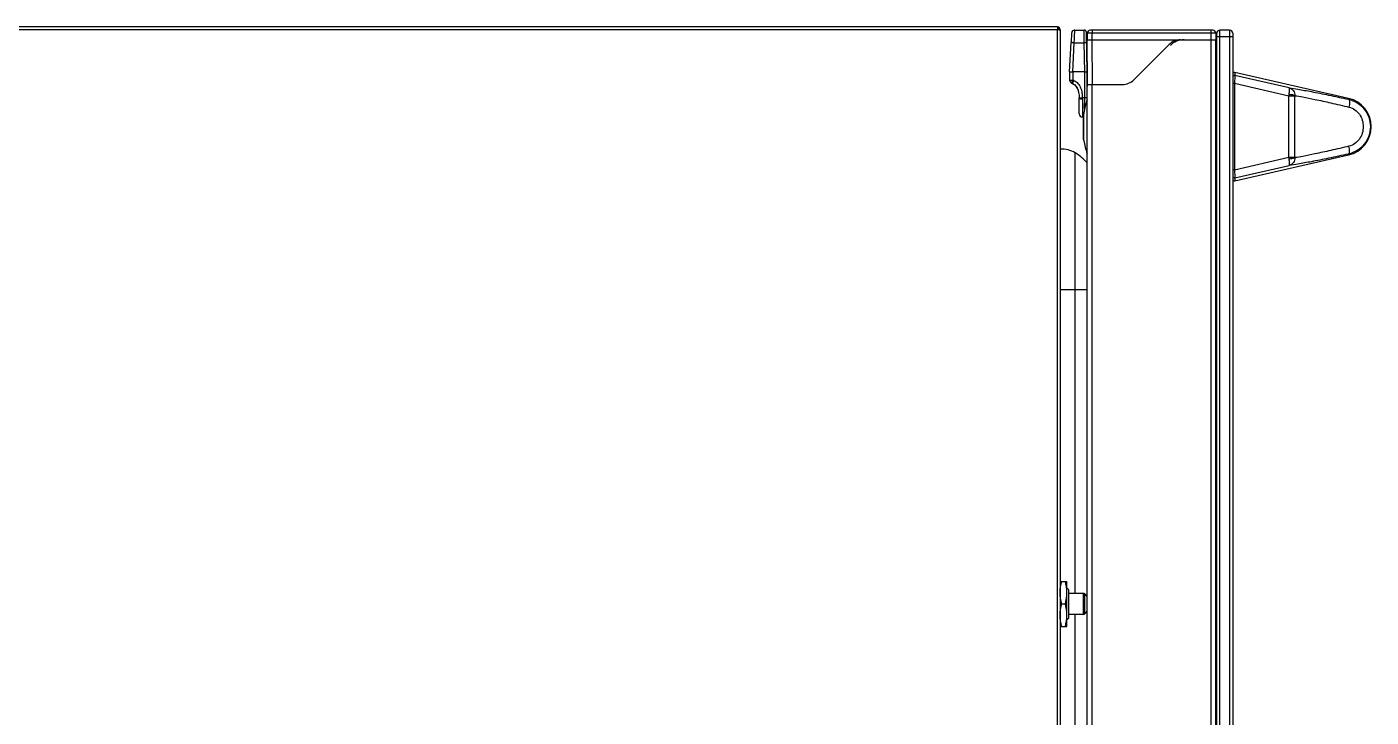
# Model space of a CAD drawing. Header units: millimetres. Extents: x 361 to 5577, y 463 to 3774.
# Drawn here: x 5159.5 to 5577.3, y 2173.1 to 2387.6 of the extents above; entities that cross this region are included whole.
import ezdxf

# ---------------------------------------------------------------- set-up
doc = ezdxf.new("R2010")
doc.units = ezdxf.units.MM
doc.header["$LTSCALE"] = 330
doc.layers.get('0').update_dxf_attribs({"linetype": 'CONTINUOUS'})
doc.layers.add('ASSI', color=7, linetype='CONTINUOUS')
doc.layers.add('GEOM', color=7, linetype='CONTINUOUS')

msp = doc.modelspace()

# ---------------------------------------------------------------- linework, layer by layer
at = {"color": 7, "linetype": 'Continuous'}
for p, q in [((5479.87, 2387.57), (4812.47, 2387.57)), ((5480.32, 2386.67), (5479.77, 2386.67)), ((5479.87, 2387.57), (5479.87, 2386.67)), ((5480.32, 2387.37), (5479.87, 2386.79)), ((5480.32, 2386.67), (5480.67, 2386.67)), ((5480.67, 2386.67), (5480.67, 1986.85)), ((5485.22, 2386.57), (5488.1, 2386.57)), ((5489.07, 2373.57), (5488.85, 2385.83)), ((5528.07, 2386.57), (5490.1, 2386.57)), ((5533.32, 2386.57), (5530.32, 2386.57)), ((5483.57, 2373.57), (5484.04, 2382.67)), ((5484.11, 2383.88), (5484.04, 2382.67)), ((5484.15, 2384.51), (5484.11, 2383.88)), ((5484.17, 2385), (5484.15, 2384.51)), ((5489.1, 2385.58), (5489.07, 2383.57)), ((5489.19, 2369.67), (5489.07, 2383.57)), ((5489.07, 2046.07), (5489.07, 2383.57)), ((5490.57, 2383.57), (5529.32, 2383.57)), ((5503.58, 2371.13), (5514.55, 2382.1)), ((5527.57, 2383.57), (5529.07, 2383.57)), ((5529.07, 2385.57), (5529.07, 2045.57)), ((5529.07, 2045.57), (5529.07, 2383.57)), ((5529.32, 2043.57), (5529.32, 2385.57)), ((5534.32, 2385.57), (5534.32, 2043.57)), ((5483.57, 2373.57), (5483.61, 2371.02)), ((5488.32, 2373.57), (5484.57, 2373.57)), ((5489.03, 2364.79), (5489.07, 2373.57)), ((5570.32, 2365.34), (5534.93, 2373.43)), ((5484.2, 2370.13), (5484.52, 2369.99)), ((5484.61, 2369.94), (5484.81, 2369.82)), ((5485.02, 2369.68), (5485.07, 2369.65)), ((5485.07, 2369.65), (5485.54, 2369.18)), ((5485.54, 2369.18), (5485.92, 2368.6)), ((5489.07, 2369.67), (5500.04, 2369.67)), ((5489.07, 2059.47), (5489.07, 2369.67)), ((5485.92, 2368.6), (5486.21, 2367.91)), ((5486.21, 2367.91), (5486.41, 2367.17)), ((5486.56, 2365.53), (5486.57, 2365.3)), ((5486.57, 2360.57), (5486.57, 2365.53)), ((5487.96, 2359.57), (5487.57, 2359.57)), ((5534.93, 2339.7), (5570.32, 2347.79)), ((5480.67, 2215.27), (5482.76, 2215.27)), ((5482.77, 2215.25), (5482.76, 2215.27)), ((5482.77, 2201.28), (5482.77, 2215.25)), ((5483.27, 2212.76), (5482.77, 2213.27)), ((5483.27, 2212.76), (5483.27, 2203.77)), ((5481.17, 2208.27), (5482.27, 2208.27)), ((5483.27, 2203.77), (5482.77, 2203.27)), ((5480.67, 2201.26), (5482.76, 2201.26)), ((5482.77, 2201.28), (5482.76, 2201.26))]:
    msp.add_line(p, q, dxfattribs=at)
at = {"color": 9, "linetype": 'Continuous'}
for p, q in [((5479.77, 2386.67), (4812.57, 2386.67)), ((5479.77, 2386.67), (5479.77, 1986.85)), ((5488.16, 2382.63), (5488.1, 2386.57)), ((5490.6, 2386.57), (5490.6, 2385.58)), ((5527.57, 2383.57), (5527.57, 2386.57)), ((5530.32, 2042.57), (5530.32, 2386.57)), ((5533.32, 2386.57), (5533.32, 2042.57)), ((5484.57, 2373.57), (5485.04, 2382.63)), ((5485.04, 2382.63), (5488.16, 2382.63)), ((5488.32, 2373.57), (5488.16, 2382.63)), ((5490.56, 2383.57), (5490.6, 2385.58)), ((5490.69, 2369.67), (5490.57, 2383.57)), ((5527.57, 2385.58), (5490.6, 2385.58)), ((5529.32, 2384.57), (5534.32, 2384.57)), ((5484.57, 2373.57), (5484.61, 2371.04)), ((5488.28, 2365.54), (5488.32, 2373.57)), ((5534.93, 2373.43), (5534.93, 2372.47)), ((5534.82, 2369.94), (5534.32, 2369.94)), ((5534.93, 2372.47), (5534.82, 2369.94)), ((5551.71, 2366.08), (5534.82, 2369.94)), ((5534.82, 2369.94), (5534.82, 2343.19)), ((5551.88, 2368.6), (5534.93, 2372.47)), ((5486.56, 2365.53), (5486.57, 2365.53)), ((5488.28, 2365.54), (5487.56, 2365.54)), ((5487.57, 2365.25), (5487.57, 2359.57)), ((5488.27, 2362.07), (5488.28, 2365.54)), ((5553.64, 2366.08), (5551.71, 2366.08)), ((5551.71, 2347.05), (5551.71, 2366.08)), ((5553.64, 2347.05), (5553.64, 2366.08)), ((5570.32, 2365.34), (5570.26, 2365.07)), ((5485.36, 2211.52), (5485.36, 2348.4)), ((5534.82, 2343.19), (5551.71, 2347.05)), ((5534.93, 2340.66), (5551.88, 2344.53)), ((5551.71, 2347.05), (5553.64, 2347.05)), ((5570.32, 2347.79), (5570.26, 2348.06)), ((5534.82, 2343.19), (5534.32, 2343.19)), ((5534.82, 2343.19), (5534.93, 2340.66)), ((5534.93, 2340.66), (5534.93, 2339.7)), ((5480.67, 2305.94), (5489.07, 2305.94)), ((5487.96, 2205.02), (5487.96, 2211.52)), ((5488.32, 2205.16), (5488.32, 2211.37)), ((5485.36, 2111.07), (5485.36, 2205.02))]:
    msp.add_line(p, q, dxfattribs=at)
at = {"color": 7, "linetype": 'Continuous'}
for points in [[(5485.22, 2386.57), (5485.18, 2386.56), (5484.98, 2386.53), (5484.8, 2386.47), (5484.64, 2386.37), (5484.51, 2386.26), (5484.4, 2386.13), (5484.33, 2386), (5484.28, 2385.87), (5484.25, 2385.76), (5484.23, 2385.69), (5484.23, 2385.63), (5484.22, 2385.57), (5484.21, 2385.51), (5484.21, 2385.43), (5484.2, 2385.34), (5484.19, 2385.24), (5484.17, 2385)], [(5484.52, 2369.99), (5484.99, 2369.71), (5485.48, 2369.24), (5485.89, 2368.66), (5486.2, 2367.97), (5486.41, 2367.19), (5486.52, 2366.34), (5486.56, 2365.53)]]:
    msp.add_lwpolyline(points, dxfattribs=at)
for centre, radius, start, end in [((5479.77, 2386.67), 0.9, 0, 83.673), ((5485.23, 2385.57), 1, 90.4541, 176.9982), ((5488.1, 2385.82), 0.75, 1.001, 90), ((5490.1, 2385.57), 1, 90, 179), ((5528.07, 2385.57), 1, 0, 89.9998), ((5530.32, 2385.57), 1, 90, 180), ((5533.32, 2385.57), 1, 0, 90), ((5518.09, 2378.57), 5, 90, 135), ((5519.16, 2377.57), 6, 90.0003, 135), ((5489.26, 2376.82), 0.25, 180.9962, 218.1097), ((5484.61, 2371.04), 1, 180.9941, 245.722), ((5489.55, 2369.07), 0.5, 164.5487, 179.75), ((5500.04, 2374.67), 5, 270, 315), ((5568.32, 2356.57), 9, 282.8697, 77.1303), ((5487.57, 2360.57), 1, 180, 270), ((5481.12, 2341.62), 8, 58.0041, 93.2946), ((5475.99, 2333.39), 17.7, 42.3274, 58.0041), ((5487.96, 2211.02), 0.5, 45.026, 90), ((5484.78, 2207.83), 5, 30.744, 45.026), ((5484.78, 2208.7), 5, 314.974, 329.256), ((5487.96, 2205.52), 0.5, 270, 314.974)]:
    msp.add_arc(centre, radius, start, end, dxfattribs=at)
at = {"color": 9, "linetype": 'Continuous'}
for centre, radius, start, end in [((5413.29, 2212.81), 173.56, 65.6185, 65.7351), ((5491.19, 2369.06), 2.15, 172.3288, 179.7745), ((5534.82, 2371.99), 0.5, 77.1361, 179.9664), ((5464.95, 2365.25), 22.61, 0.007, 0.733), ((5594.08, 2358.42), 43.06, 169.1269, 169.759), ((5555.69, 2366.08), 2.05, 177.3016, 180.0146), ((5593.74, 2354.65), 42.71, 190.2384, 190.8757), ((5555.69, 2347.05), 2.05, 179.9852, 182.6986), ((5534.82, 2341.14), 0.5, 180.0336, 282.8639)]:
    msp.add_arc(centre, radius, start, end, dxfattribs=at)
at = {"color": 7, "linetype": 'Continuous'}
for centre, start_param, end_param in [((5534.82, 2372.94), -0.224479, 1.570796), ((5534.82, 2340.19), 1.570796, 3.366071)]:
    msp.add_ellipse(centre, major_axis=(0, 0.5), ratio=0.999359, start_param=start_param, end_param=end_param, dxfattribs=at)
for points, knots in [([(5480.32, 2386.67), (5480.34, 2386.66), (5480.43, 2386.65), (5480.52, 2386.63), (5480.57, 2386.62)], [0, 0, 0, 0, 0.299271, 1, 1, 1, 1]), ([(5480.57, 2386.62), (5480.6, 2386.61), (5480.63, 2386.6), (5480.67, 2386.58), (5480.67, 2386.57)], [0, 0, 0, 0, 0.680679, 1, 1, 1, 1]), ([(5489.07, 2383.57), (5489.1, 2383.57), (5489.6, 2383.57), (5490.1, 2383.57), (5490.57, 2383.57)], [0, 0, 0, 0, 0.07612, 1, 1, 1, 1]), ([(5483.57, 2373.57), (5483.54, 2373.56), (5483.86, 2373.57), (5483.99, 2373.56), (5484.38, 2373.57), (5484.57, 2373.57)], [0, 0, 0, 0, 0.075001, 0.44322, 1, 1, 1, 1]), ([(5488.32, 2373.57), (5488.41, 2373.57), (5488.66, 2373.57), (5488.91, 2373.57), (5489.07, 2373.57)], [0, 0, 0, 0, 0.382731, 1, 1, 1, 1]), ([(5481.17, 2208.27), (5480.87, 2209.4), (5480.48, 2211.77), (5480.87, 2214.13), (5481.17, 2215.27)], [0, 0, 0, 0, 0.5, 1, 1, 1, 1]), ([(5482.27, 2208.27), (5482.56, 2209.4), (5482.95, 2211.77), (5482.56, 2214.13), (5482.27, 2215.27)], [0, 0, 0, 0, 0.5, 1, 1, 1, 1]), ([(5481.17, 2201.26), (5480.87, 2202.4), (5480.48, 2204.77), (5480.87, 2207.13), (5481.17, 2208.27)], [0, 0, 0, 0, 0.5, 1, 1, 1, 1]), ([(5482.27, 2201.26), (5482.56, 2202.4), (5482.95, 2204.77), (5482.56, 2207.13), (5482.27, 2208.27)], [0, 0, 0, 0, 0.5, 1, 1, 1, 1])]:
    msp.add_open_spline(points, degree=3, knots=knots, dxfattribs=at)
at = {"color": 9, "linetype": 'Continuous'}
for points, knots in [([(5485.04, 2382.63), (5485.05, 2382.89), (5485.07, 2383.39), (5485.1, 2384.12), (5485.13, 2384.79), (5485.16, 2385.38), (5485.18, 2385.81), (5485.19, 2386.09), (5485.2, 2386.26), (5485.21, 2386.38), (5485.21, 2386.48), (5485.23, 2386.53), (5485.22, 2386.57), (5485.23, 2386.57)], [0, 0, 0, 0, 0.195851, 0.383692, 0.556476, 0.707714, 0.831723, 0.88201, 0.923839, 0.956802, 0.980603, 0.995016, 1, 1, 1, 1]), ([(5485.04, 2382.63), (5484.92, 2382.64), (5484.73, 2382.65), (5484.5, 2382.66), (5484.35, 2382.67), (5484.23, 2382.67), (5484.13, 2382.68), (5484.09, 2382.67), (5484.05, 2382.68), (5484.04, 2382.67)], [0, 0, 0, 0, 0.382606, 0.555381, 0.706798, 0.83114, 0.923527, 0.980475, 1, 1, 1, 1]), ([(5488.91, 2382.63), (5488.91, 2382.64), (5488.88, 2382.63), (5488.84, 2382.64), (5488.77, 2382.64), (5488.68, 2382.64), (5488.57, 2382.64), (5488.39, 2382.64), (5488.25, 2382.64), (5488.16, 2382.63)], [0, 0, 0, 0, 0.019526, 0.07648, 0.168879, 0.293232, 0.44466, 0.617436, 1, 1, 1, 1]), ([(5490.6, 2385.58), (5490.41, 2385.58), (5490.13, 2385.59), (5489.78, 2385.59), (5489.55, 2385.59), (5489.37, 2385.59), (5489.24, 2385.59), (5489.17, 2385.59), (5489.13, 2385.59), (5489.12, 2385.58), (5489.1, 2385.58), (5489.1, 2385.58)], [0, 0, 0, 0, 0.382583, 0.555423, 0.706921, 0.831259, 0.923666, 0.956733, 0.980603, 0.995042, 1, 1, 1, 1]), ([(5529.07, 2385.57), (5529.07, 2385.57), (5529.05, 2385.57), (5529.03, 2385.57), (5529, 2385.57), (5528.92, 2385.57), (5528.8, 2385.57), (5528.61, 2385.58), (5528.39, 2385.58), (5528.03, 2385.58), (5527.76, 2385.58), (5527.57, 2385.58)], [0, 0, 0, 0, 0.004954, 0.019386, 0.043253, 0.076319, 0.168726, 0.293067, 0.44457, 0.617415, 1, 1, 1, 1]), ([(5489.06, 2376.08), (5489.05, 2376.08), (5489.04, 2376.07), (5489.02, 2376.08), (5489.02, 2376.07)], [0, 0, 0, 0, 0.747834, 1, 1, 1, 1]), ([(5483.61, 2371.02), (5483.61, 2371.03), (5483.65, 2371.02), (5483.69, 2371.03), (5483.79, 2371.02), (5483.91, 2371.03), (5484.06, 2371.03), (5484.3, 2371.03), (5484.48, 2371.04), (5484.61, 2371.04)], [0, 0, 0, 0, 0.019211, 0.076131, 0.168516, 0.292904, 0.444388, 0.617241, 1, 1, 1, 1]), ([(5484.93, 2370.89), (5485.41, 2370.68), (5486.27, 2370.02), (5487.08, 2368.65), (5487.49, 2367.11), (5487.56, 2366.06), (5487.56, 2365.54)], [0, 0, 0, 0, 0.249175, 0.498991, 0.749327, 1, 1, 1, 1]), ([(5486.56, 2365.53), (5486.59, 2365.52), (5486.65, 2365.53), (5486.75, 2365.53), (5486.93, 2365.53), (5487.2, 2365.53), (5487.44, 2365.54), (5487.56, 2365.54)], [0, 0, 0, 0, 0.079585, 0.172701, 0.297173, 0.620041, 1, 1, 1, 1]), ([(5486.57, 2365.3), (5486.57, 2365.3), (5486.6, 2365.29), (5486.65, 2365.28), (5486.75, 2365.27), (5486.92, 2365.26), (5487.2, 2365.25), (5487.44, 2365.25), (5487.57, 2365.25)], [0, 0, 0, 0, 0.021664, 0.079148, 0.171594, 0.295709, 0.618875, 1, 1, 1, 1]), ([(5489.03, 2365.54), (5489.03, 2365.53), (5489, 2365.54), (5488.97, 2365.53), (5488.89, 2365.54), (5488.8, 2365.54), (5488.69, 2365.54), (5488.51, 2365.54), (5488.38, 2365.54), (5488.28, 2365.54)], [0, 0, 0, 0, 0.019256, 0.076153, 0.168555, 0.292945, 0.444433, 0.617283, 1, 1, 1, 1]), ([(5551.8, 2366.54), (5551.85, 2366.8), (5551.92, 2367.27), (5551.99, 2367.9), (5551.99, 2368.31), (5551.95, 2368.52), (5551.91, 2368.59), (5551.88, 2368.6)], [0, 0, 0, 0, 0.376992, 0.686823, 0.898044, 0.9615, 1, 1, 1, 1]), ([(5553.64, 2366.17), (5553.57, 2366.23), (5553.34, 2366.32), (5552.73, 2366.47), (5552.19, 2366.52), (5551.8, 2366.54)], [0, 0, 0, 0, 0.149208, 0.379752, 1, 1, 1, 1]), ([(5551.88, 2368.6), (5552.79, 2368.51), (5555.07, 2368.14), (5559.14, 2367.39), (5564.37, 2366.34), (5568.2, 2365.52), (5570.26, 2365.07)], [0, 0, 0, 0, 0.14537, 0.371326, 0.662501, 1, 1, 1, 1]), ([(5551.88, 2368.6), (5552.38, 2368.48), (5553.33, 2367.81), (5553.65, 2366.72), (5553.64, 2366.17)], [0, 0, 0, 0, 0.485774, 1, 1, 1, 1]), ([(5553.64, 2366.17), (5554.45, 2366.09), (5556.53, 2365.72), (5560.23, 2364.98), (5565.02, 2363.91), (5568.55, 2363.09), (5570.44, 2362.64)], [0, 0, 0, 0, 0.142433, 0.36791, 0.660333, 1, 1, 1, 1]), ([(5570.26, 2365.07), (5571.2, 2364.86), (5573.05, 2364.12), (5575.28, 2362.14), (5576.74, 2359.53), (5577.25, 2356.57), (5576.74, 2353.6), (5575.28, 2350.99), (5573.05, 2349.01), (5571.2, 2348.27), (5570.26, 2348.06)], [0, 0, 0, 0, 0.123777, 0.248768, 0.374303, 0.5, 0.625697, 0.751232, 0.876223, 1, 1, 1, 1]), ([(5570.26, 2365.07), (5570.36, 2365.04), (5570.53, 2364.75), (5570.63, 2363.93), (5570.54, 2363.18), (5570.44, 2362.64)], [0, 0, 0, 0, 0.128828, 0.3476, 1, 1, 1, 1]), ([(5570.44, 2362.64), (5571.08, 2362.48), (5572.32, 2361.92), (5574.24, 2359.99), (5575.29, 2356.57), (5574.24, 2353.14), (5572.32, 2351.21), (5571.08, 2350.65), (5570.44, 2350.49)], [0, 0, 0, 0, 0.12331, 0.249077, 0.5, 0.750923, 0.87669, 1, 1, 1, 1]), ([(5570.44, 2350.49), (5568.55, 2350.04), (5565.02, 2349.22), (5560.23, 2348.15), (5556.53, 2347.41), (5554.45, 2347.04), (5553.64, 2346.96)], [0, 0, 0, 0, 0.339667, 0.63209, 0.857567, 1, 1, 1, 1]), ([(5570.26, 2348.06), (5570.36, 2348.09), (5570.53, 2348.38), (5570.63, 2349.2), (5570.54, 2349.95), (5570.44, 2350.49)], [0, 0, 0, 0, 0.128828, 0.3476, 1, 1, 1, 1]), ([(5551.8, 2346.59), (5552.19, 2346.61), (5552.73, 2346.66), (5553.34, 2346.81), (5553.57, 2346.9), (5553.64, 2346.96)], [0, 0, 0, 0, 0.620248, 0.850792, 1, 1, 1, 1]), ([(5551.88, 2344.53), (5551.91, 2344.54), (5551.95, 2344.61), (5551.99, 2344.82), (5551.99, 2345.23), (5551.92, 2345.86), (5551.85, 2346.33), (5551.8, 2346.59)], [0, 0, 0, 0, 0.03851, 0.101962, 0.313181, 0.623012, 1, 1, 1, 1]), ([(5570.26, 2348.06), (5568.2, 2347.61), (5564.37, 2346.79), (5559.14, 2345.74), (5555.07, 2344.99), (5552.79, 2344.62), (5551.88, 2344.53)], [0, 0, 0, 0, 0.337499, 0.628674, 0.85463, 1, 1, 1, 1]), ([(5553.64, 2346.96), (5553.65, 2346.41), (5553.33, 2345.32), (5552.38, 2344.65), (5551.88, 2344.53)], [0, 0, 0, 0, 0.514227, 1, 1, 1, 1])]:
    msp.add_open_spline(points, degree=3, knots=knots, dxfattribs=at)
for points in [[(5489.06, 2376.29), (5489.04, 2376.22), (5489.02, 2376.15), (5489.02, 2376.07)], [(5484.2, 2370.13), (5484.34, 2370.43), (5484.47, 2370.73), (5484.61, 2371.04)], [(5484.52, 2369.99), (5484.66, 2370.29), (5484.8, 2370.59), (5484.93, 2370.89)]]:
    msp.add_open_spline(points, degree=3, dxfattribs=at)
at = {"layer": 'ASSI', "color": 9, "linetype": 'Continuous'}
for p, q in [((5527.57, 2045.57), (5527.57, 2383.57)), ((5488, 2352.25), (5488, 2360.88))]:
    msp.add_line(p, q, dxfattribs=at)
at = {"layer": 'ASSI', "color": 7, "linetype": 'Continuous'}
for p, q in [((5488, 2360.88), (5487.96, 2360.36)), ((5487.96, 2352.77), (5487.96, 2360.36)), ((5488, 2352.25), (5487.96, 2352.77)), ((5487.96, 2211.52), (5483.27, 2211.52)), ((5487.96, 2205.02), (5483.27, 2205.02))]:
    msp.add_line(p, q, dxfattribs=at)
for centre, radius, start, end in [((5512.63, 2356.57), 25, 160.4883, 170.0581), ((5568.32, 2356.57), 9, 282.8601, 77.1399), ((5512.63, 2356.57), 25, 189.9419, 199.5117)]:
    msp.add_arc(centre, radius, start, end, dxfattribs=at)
at = {"layer": 'GEOM', "color": 7, "linetype": 'Continuous'}
for p, q in [((5484.95, 2386.52), (5484.81, 2386.47)), ((5490.6, 2386.57), (5490.1, 2386.57)), ((5484.2, 2370.13), (5484.52, 2369.99)), ((5484.52, 2369.99), (5484.6, 2369.94)), ((5485.02, 2369.68), (5485.07, 2369.65)), ((5485.02, 2369.68), (5485.48, 2369.24)), ((5485.07, 2369.65), (5485.54, 2369.18)), ((5485.48, 2369.24), (5485.89, 2368.66)), ((5485.54, 2369.18), (5485.92, 2368.6)), ((5485.89, 2368.66), (5486.2, 2367.97)), ((5485.92, 2368.6), (5486.21, 2367.91)), ((5486.21, 2367.91), (5486.41, 2367.17))]:
    msp.add_line(p, q, dxfattribs=at)
at = {"layer": 'GEOM', "color": 9, "linetype": 'Continuous'}
for p, q in [((5489.08, 2382.17), (5489.07, 2382.17)), ((5489.07, 2371.27), (5489.17, 2371.27)), ((5490.57, 2059.47), (5490.57, 2369.67))]:
    msp.add_line(p, q, dxfattribs=at)
at = {"layer": 'GEOM', "color": 3, "linetype": 'Continuous'}
msp.add_line((5518.09, 2383.57), (5527.57, 2383.57), dxfattribs=at)
at = {"layer": 'GEOM', "color": 7, "linetype": 'Continuous'}
for points in [[(5484.33, 2386), (5484.28, 2385.88), (5484.25, 2385.77)], [(5484.51, 2386.26), (5484.41, 2386.13), (5484.33, 2386)], [(5484.81, 2386.47), (5484.65, 2386.38), (5484.51, 2386.26)], [(5486.2, 2367.97), (5486.41, 2367.19), (5486.41, 2367.17)]]:
    msp.add_lwpolyline(points, dxfattribs=at)
for centre, radius, start, end in [((5488.1, 2385.82), 0.75, 1.001, 90), ((5490.1, 2385.57), 1, 90, 179), ((5489.26, 2376.82), 0.25, 203.2463, 218.1097), ((5489.55, 2369.07), 0.5, 164.5487, 167.2196)]:
    msp.add_arc(centre, radius, start, end, dxfattribs=at)

doc.saveas('drawing.dxf')
